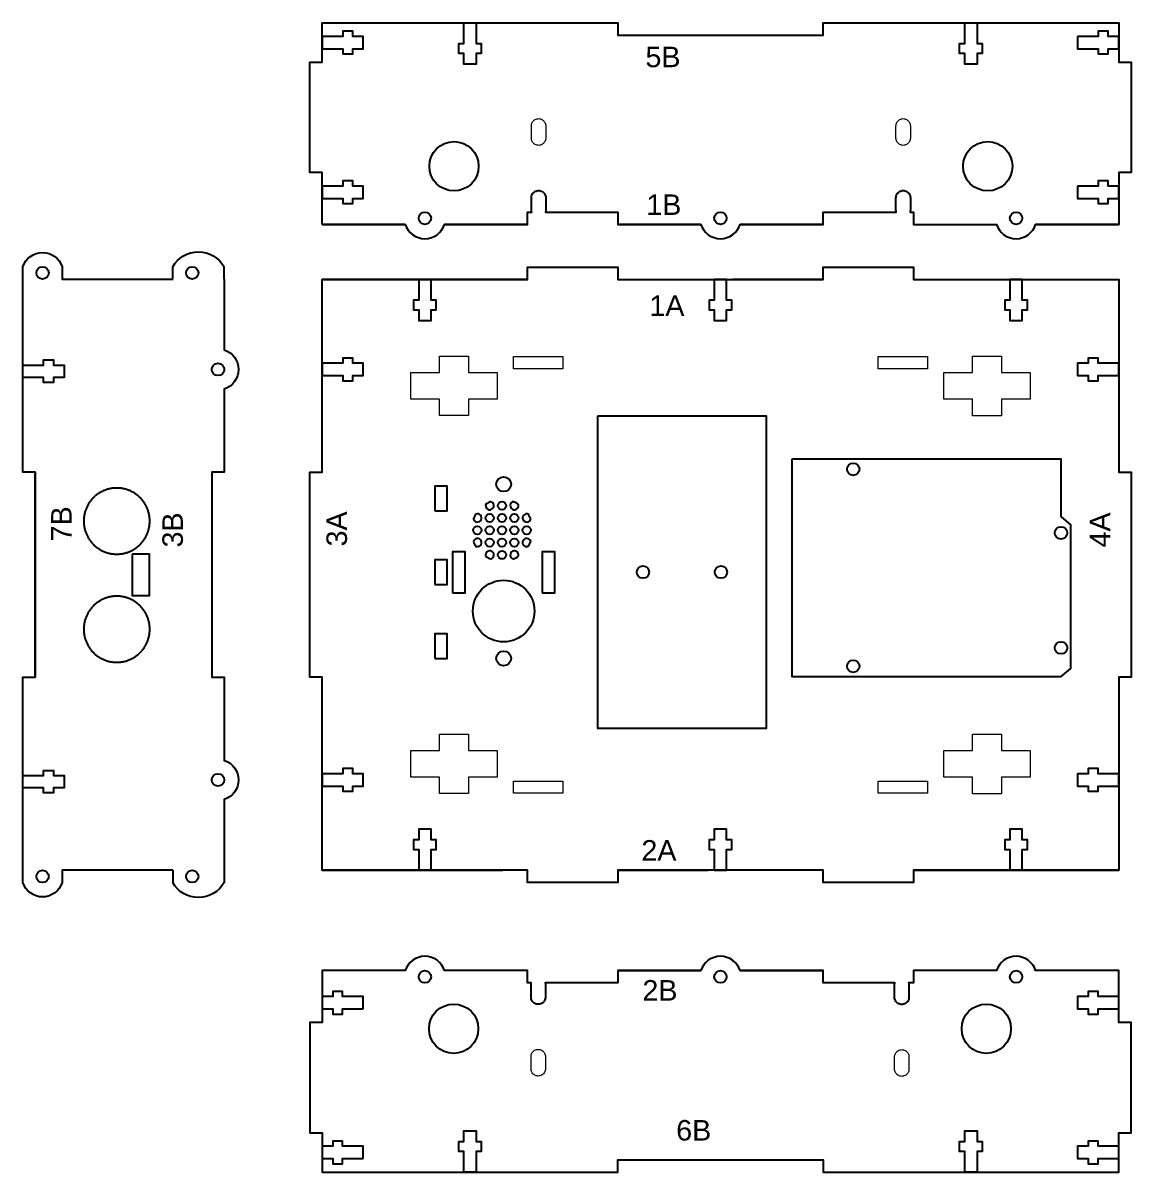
# Model space of a CAD drawing. Header units: millimetres. Extents: x -1479 to 8457, y 1606 to 10461.
# Drawn here: x 2440.1 to 2710, y 1605.5 to 1885.5 of the extents above; entities that cross this region are included whole.
import ezdxf

# ---------------------------------------------------------------- set-up
doc = ezdxf.new("R2010")
doc.units = ezdxf.units.MM
doc.layers.add('Layer 1', color=7, linetype='Continuous')
doc.layers.add('Make2D$visible$lines', color=7, linetype='Continuous', true_color=0x000000)
doc.styles.get("Standard").update_dxf_attribs({"font": 'Arial.ttf'})

msp = doc.modelspace()

# ---------------------------------------------------------------- linework, layer by layer
at = {"color": 240, "true_color": 0xed1f24}
msp.add_line((2605.221, 1836.398), (2584.991, 1836.398), dxfattribs=at)
at = {"color": 242, "true_color": 0xcd2027}
for p, q in [((2476.56, 1823.046), (2476.56, 1826.046)), ((2489.099, 1823.046), (2489.099, 1826.046)), ((2476.56, 1679.046), (2476.56, 1676.046)), ((2489.099, 1679.046), (2489.099, 1676.046))]:
    msp.add_line(p, q, dxfattribs=at)
at = {"color": 240, "true_color": 0xed1f24}
for points in [[(2512.991, 1836.398), (2512.991, 1848.991), (2509.991, 1848.991), (2509.991, 1875.912), (2512.991, 1875.912), (2512.991, 1885.451), (2584.991, 1885.451), (2584.991, 1882.451), (2609.991, 1882.451), (2634.991, 1882.451), (2634.991, 1885.451), (2706.991, 1885.451), (2706.991, 1875.912), (2709.991, 1875.912), (2709.991, 1848.991), (2706.991, 1848.991), (2706.991, 1836.398)], [(2562.991, 1822.992), (2512.991, 1822.992), (2562.991, 1822.992), (2562.991, 1825.992), (2584.991, 1825.992), (2584.991, 1822.992), (2609.991, 1822.992), (2634.991, 1822.992), (2634.991, 1825.992), (2656.991, 1825.992), (2656.991, 1822.992), (2706.991, 1822.992), (2706.991, 1776.046), (2709.991, 1776.046), (2709.991, 1726.046), (2706.991, 1726.046), (2706.991, 1679.046)], [(2512.991, 1679.046), (2512.991, 1679.046), (2512.991, 1726.046), (2509.991, 1726.046), (2509.991, 1776.046), (2512.991, 1776.046), (2512.991, 1822.992), (2512.991, 1822.992)], [(2584.991, 1822.992), (2634.991, 1822.992), (2612.991, 1822.992)], [(2443.099, 1776.046), (2443.099, 1726.046)], [(2540.394, 1766.64), (2543.393, 1766.64), (2543.393, 1772.64), (2540.391, 1772.64), (2540.389, 1766.64)], [(2544.68, 1746.641), (2547.78, 1746.641), (2547.78, 1756.641), (2544.68, 1756.641), (2544.68, 1746.641)], [(2566.58, 1746.641), (2569.68, 1746.641), (2569.68, 1756.641), (2566.58, 1756.641), (2566.58, 1746.641)], [(2540.397, 1748.641), (2543.396, 1748.641), (2543.396, 1754.64), (2540.394, 1754.64), (2540.392, 1748.641)], [(2540.397, 1730.641), (2543.396, 1730.641), (2543.396, 1736.641), (2540.394, 1736.641), (2540.392, 1730.641)], [(2656.991, 1679.046), (2706.991, 1679.046), (2656.991, 1679.046), (2656.991, 1676.046), (2634.991, 1676.046), (2634.991, 1679.046), (2609.991, 1679.046), (2584.991, 1679.046), (2584.991, 1676.046), (2562.991, 1676.046), (2562.991, 1679.046), (2512.991, 1679.046), (2556.991, 1679.046)], [(2634.991, 1679.046), (2584.991, 1679.046), (2606.991, 1679.046)]]:
    msp.add_lwpolyline(points, dxfattribs=at)
for points in [[(2547.491, 1885.451), (2550.491, 1885.451), (2550.491, 1880.422), (2551.741, 1880.422), (2551.741, 1878.022), (2550.491, 1878.022), (2550.491, 1875.451), (2547.491, 1875.451), (2547.491, 1878.022), (2546.241, 1878.022), (2546.241, 1880.422), (2547.491, 1880.422)], [(2669.491, 1885.451), (2672.491, 1885.451), (2672.491, 1880.422), (2673.741, 1880.422), (2673.741, 1878.022), (2672.491, 1878.022), (2672.491, 1875.451), (2669.491, 1875.451), (2669.491, 1878.022), (2668.241, 1878.022), (2668.241, 1880.422), (2669.491, 1880.422)], [(2512.991, 1882.181), (2512.991, 1879.181), (2518.02, 1879.181), (2518.02, 1877.931), (2520.42, 1877.931), (2520.42, 1879.181), (2522.991, 1879.181), (2522.991, 1882.181), (2520.42, 1882.181), (2520.42, 1883.431), (2518.02, 1883.431), (2518.02, 1882.181)], [(2696.991, 1882.181), (2696.991, 1879.181), (2702.02, 1879.181), (2702.02, 1877.931), (2704.42, 1877.931), (2704.42, 1879.181), (2706.991, 1879.181), (2706.991, 1882.181), (2704.42, 1882.181), (2704.42, 1883.431), (2702.02, 1883.431), (2702.02, 1882.181)], [(2512.991, 1845.721), (2512.991, 1842.721), (2518.02, 1842.721), (2518.02, 1841.471), (2520.42, 1841.471), (2520.42, 1842.721), (2522.991, 1842.721), (2522.991, 1845.721), (2520.42, 1845.721), (2520.42, 1846.971), (2518.02, 1846.971), (2518.02, 1845.721)], [(2696.991, 1845.721), (2696.991, 1842.721), (2702.02, 1842.721), (2702.02, 1841.471), (2704.42, 1841.471), (2704.42, 1842.721), (2706.991, 1842.721), (2706.991, 1845.721), (2704.42, 1845.721), (2704.42, 1846.971), (2702.02, 1846.971), (2702.02, 1845.721)], [(2512.991, 1836.398), (2533.221, 1836.398)], [(2634.991, 1836.398), (2614.76, 1836.398)], [(2539.491, 1822.992), (2536.491, 1822.992), (2536.491, 1817.963), (2535.241, 1817.963), (2535.241, 1815.563), (2536.491, 1815.563), (2536.491, 1812.992), (2539.491, 1812.992), (2539.491, 1815.563), (2540.741, 1815.563), (2540.741, 1817.963), (2539.491, 1817.963)], [(2611.491, 1822.992), (2608.491, 1822.992), (2608.491, 1817.963), (2607.241, 1817.963), (2607.241, 1815.563), (2608.491, 1815.563), (2608.491, 1812.992), (2611.491, 1812.992), (2611.491, 1815.563), (2612.741, 1815.563), (2612.741, 1817.963), (2611.491, 1817.963)], [(2683.491, 1822.992), (2680.491, 1822.992), (2680.491, 1817.963), (2679.241, 1817.963), (2679.241, 1815.563), (2680.491, 1815.563), (2680.491, 1812.992), (2683.491, 1812.992), (2683.491, 1815.563), (2684.741, 1815.563), (2684.741, 1817.963), (2683.491, 1817.963)], [(2440.099, 1799.123), (2440.099, 1802.123), (2445.128, 1802.123), (2445.128, 1803.373), (2447.528, 1803.373), (2447.528, 1802.123), (2450.099, 1802.123), (2450.099, 1799.123), (2447.528, 1799.123), (2447.528, 1797.873), (2445.128, 1797.873), (2445.128, 1799.123)], [(2512.991, 1802.546), (2512.991, 1799.546), (2518.02, 1799.546), (2518.02, 1798.296), (2520.42, 1798.296), (2520.42, 1799.546), (2522.991, 1799.546), (2522.991, 1802.546), (2520.42, 1802.546), (2520.42, 1803.796), (2518.02, 1803.796), (2518.02, 1802.546)], [(2706.991, 1799.546), (2706.991, 1802.546), (2701.962, 1802.546), (2701.962, 1803.796), (2699.562, 1803.796), (2699.562, 1802.546), (2696.991, 1802.546), (2696.991, 1799.546), (2699.562, 1799.546), (2699.562, 1798.296), (2701.962, 1798.296), (2701.962, 1799.546)], [(2466.676, 1756.086), (2466.676, 1746.005), (2470.9, 1746.005), (2470.9, 1756.086)], [(2440.099, 1699.123), (2440.099, 1702.123), (2445.128, 1702.123), (2445.128, 1703.373), (2447.528, 1703.373), (2447.528, 1702.123), (2450.099, 1702.123), (2450.099, 1699.123), (2447.528, 1699.123), (2447.528, 1697.873), (2445.128, 1697.873), (2445.128, 1699.123)], [(2512.991, 1702.546), (2512.991, 1699.546), (2518.02, 1699.546), (2518.02, 1698.296), (2520.42, 1698.296), (2520.42, 1699.546), (2522.991, 1699.546), (2522.991, 1702.546), (2520.42, 1702.546), (2520.42, 1703.796), (2518.02, 1703.796), (2518.02, 1702.546)], [(2706.991, 1699.546), (2706.991, 1702.546), (2701.962, 1702.546), (2701.962, 1703.796), (2699.562, 1703.796), (2699.562, 1702.546), (2696.991, 1702.546), (2696.991, 1699.546), (2699.562, 1699.546), (2699.562, 1698.296), (2701.962, 1698.296), (2701.962, 1699.546)], [(2536.491, 1679.046), (2539.491, 1679.046), (2539.491, 1684.075), (2540.741, 1684.075), (2540.741, 1686.475), (2539.491, 1686.475), (2539.491, 1689.046), (2536.491, 1689.046), (2536.491, 1686.475), (2535.241, 1686.475), (2535.241, 1684.075), (2536.491, 1684.075)], [(2608.491, 1679.046), (2611.491, 1679.046), (2611.491, 1684.075), (2612.741, 1684.075), (2612.741, 1686.475), (2611.491, 1686.475), (2611.491, 1689.046), (2608.491, 1689.046), (2608.491, 1686.475), (2607.241, 1686.475), (2607.241, 1684.075), (2608.491, 1684.075)], [(2680.491, 1679.046), (2683.491, 1679.046), (2683.491, 1684.075), (2684.741, 1684.075), (2684.741, 1686.475), (2683.491, 1686.475), (2683.491, 1689.046), (2680.491, 1689.046), (2680.491, 1686.475), (2679.241, 1686.475), (2679.241, 1684.075), (2680.491, 1684.075)], [(2522.991, 1645.263), (2522.991, 1648.263), (2517.962, 1648.263), (2517.962, 1649.513), (2515.562, 1649.513), (2515.562, 1648.263), (2512.991, 1648.263), (2512.991, 1645.263), (2515.562, 1645.263), (2515.562, 1644.013), (2517.962, 1644.013), (2517.962, 1645.263)], [(2706.991, 1645.263), (2706.991, 1648.263), (2701.962, 1648.263), (2701.962, 1649.513), (2699.562, 1649.513), (2699.562, 1648.263), (2696.991, 1648.263), (2696.991, 1645.263), (2699.562, 1645.263), (2699.562, 1644.013), (2701.962, 1644.013), (2701.962, 1645.263)], [(2550.491, 1605.533), (2547.491, 1605.533), (2547.491, 1610.562), (2546.241, 1610.562), (2546.241, 1612.962), (2547.491, 1612.962), (2547.491, 1615.533), (2550.491, 1615.533), (2550.491, 1612.962), (2551.741, 1612.962), (2551.741, 1610.562), (2550.491, 1610.562)], [(2672.491, 1605.533), (2669.491, 1605.533), (2669.491, 1610.562), (2668.241, 1610.562), (2668.241, 1612.962), (2669.491, 1612.962), (2669.491, 1615.533), (2672.491, 1615.533), (2672.491, 1612.962), (2673.741, 1612.962), (2673.741, 1610.562), (2672.491, 1610.562)], [(2522.991, 1608.803), (2522.991, 1611.803), (2517.962, 1611.803), (2517.962, 1613.053), (2515.562, 1613.053), (2515.562, 1611.803), (2512.991, 1611.803), (2512.991, 1608.803), (2515.562, 1608.803), (2515.562, 1607.553), (2517.962, 1607.553), (2517.962, 1608.803)], [(2706.991, 1608.803), (2706.991, 1611.803), (2701.962, 1611.803), (2701.962, 1613.053), (2699.562, 1613.053), (2699.562, 1611.803), (2696.991, 1611.803), (2696.991, 1608.803), (2699.562, 1608.803), (2699.562, 1607.553), (2701.962, 1607.553), (2701.962, 1608.803)]]:
    msp.add_lwpolyline(points, close=True, dxfattribs=at)
for points in [[(2562.991, 1836.398), (2542.76, 1836.398), (2562.991, 1836.398), (2562.991, 1839.398), (2564.02, 1839.398), (2563.997, 1839.467), (2563.961, 1839.678), (2563.926, 1839.89), (2563.926, 1842.889), (2563.961, 1843.1), (2563.997, 1843.312), (2564.067, 1843.524), (2564.138, 1843.7), (2564.244, 1843.876), (2564.385, 1844.053), (2564.526, 1844.194), (2564.702, 1844.335), (2564.879, 1844.441), (2565.09, 1844.511), (2565.267, 1844.582), (2565.478, 1844.617), (2565.69, 1844.653), (2565.902, 1844.617), (2566.113, 1844.582), (2566.325, 1844.511), (2566.501, 1844.441), (2566.678, 1844.335), (2566.854, 1844.194), (2566.995, 1844.053), (2567.136, 1843.876), (2567.242, 1843.7), (2567.313, 1843.524), (2567.383, 1843.312), (2567.419, 1843.1), (2567.454, 1842.889), (2567.454, 1839.89), (2567.419, 1839.678), (2567.383, 1839.467), (2567.36, 1839.398), (2584.991, 1839.398), (2584.991, 1836.398), (2605.221, 1836.398, 0.7337994), (2614.76, 1836.398), (2634.991, 1836.398), (2634.991, 1839.398), (2652.82, 1839.398), (2652.797, 1839.467), (2652.761, 1839.678), (2652.726, 1839.89), (2652.726, 1842.889), (2652.761, 1843.1), (2652.797, 1843.312), (2652.867, 1843.524), (2652.938, 1843.7), (2653.044, 1843.876), (2653.185, 1844.053), (2653.326, 1844.194), (2653.502, 1844.335), (2653.679, 1844.441), (2653.89, 1844.511), (2654.067, 1844.582), (2654.278, 1844.617), (2654.49, 1844.653), (2654.702, 1844.617), (2654.913, 1844.582), (2655.125, 1844.511), (2655.301, 1844.441), (2655.478, 1844.335), (2655.654, 1844.194), (2655.795, 1844.053), (2655.936, 1843.876), (2656.042, 1843.7), (2656.113, 1843.524), (2656.183, 1843.312), (2656.219, 1843.1), (2656.254, 1842.889), (2656.254, 1839.89), (2656.219, 1839.678), (2656.183, 1839.467), (2656.16, 1839.398), (2656.991, 1839.398), (2656.991, 1836.398), (2677.221, 1836.398)], [(2662.991, 1836.398), (2677.221, 1836.398, 0.7337994), (2686.76, 1836.398), (2706.991, 1836.398), (2686.76, 1836.398)], [(2476.56, 1679.046), (2449.639, 1679.046), (2449.639, 1676.046, -0.7337994), (2440.099, 1676.046), (2440.099, 1676.046), (2440.099, 1726.046), (2443.099, 1726.046), (2443.099, 1776.046), (2440.099, 1776.046), (2440.099, 1826.046), (2440.099, 1826.046, -0.7337994), (2449.639, 1826.046), (2449.639, 1823.046), (2476.56, 1823.046)], [(2476.56, 1826.046, -0.5834312), (2489.099, 1826.046)], [(2489.099, 1823.046), (2489.099, 1805.815, -0.7337994), (2489.099, 1796.276), (2489.099, 1776.046), (2486.099, 1776.046), (2486.099, 1726.046), (2489.099, 1726.046), (2489.099, 1705.815, -0.7337994), (2489.099, 1696.276), (2489.099, 1679.046)], [(2489.099, 1676.046, -0.5834312), (2476.56, 1676.046)], [(2614.76, 1654.586, 0.7337994), (2605.221, 1654.586), (2584.991, 1654.586), (2605.221, 1654.586), (2584.991, 1654.586), (2584.991, 1651.586), (2567.297, 1651.586), (2567.302, 1651.574), (2567.337, 1651.362), (2567.372, 1651.15), (2567.372, 1648.152), (2567.337, 1647.94), (2567.302, 1647.728), (2567.231, 1647.517), (2567.161, 1647.34), (2567.055, 1647.164), (2566.914, 1646.988), (2566.772, 1646.846), (2566.596, 1646.705), (2566.42, 1646.599), (2566.208, 1646.529), (2566.032, 1646.458), (2565.82, 1646.423), (2565.608, 1646.388), (2565.397, 1646.423), (2565.185, 1646.458), (2564.973, 1646.529), (2564.797, 1646.599), (2564.621, 1646.705), (2564.444, 1646.846), (2564.303, 1646.988), (2564.162, 1647.164), (2564.056, 1647.34), (2563.986, 1647.517), (2563.915, 1647.728), (2563.88, 1647.94), (2563.844, 1648.152), (2563.844, 1651.15), (2563.88, 1651.362), (2563.915, 1651.574), (2563.919, 1651.586), (2562.991, 1651.586), (2562.991, 1654.586), (2542.76, 1654.586, 0.7337994), (2533.221, 1654.586), (2512.991, 1654.586), (2512.991, 1641.994), (2509.991, 1641.994), (2509.991, 1615.072), (2512.991, 1615.072), (2512.991, 1605.533), (2584.991, 1605.533), (2584.991, 1608.533), (2609.991, 1608.533), (2634.991, 1608.533), (2634.991, 1605.533), (2706.991, 1605.533), (2706.991, 1615.072), (2709.991, 1615.072), (2709.991, 1641.994), (2706.991, 1641.994), (2706.991, 1654.586), (2686.76, 1654.586, 0.7337994), (2677.221, 1654.586), (2656.991, 1654.586), (2656.991, 1651.586), (2655.816, 1651.586), (2655.839, 1651.517), (2655.874, 1651.306), (2655.91, 1651.094), (2655.91, 1648.095), (2655.874, 1647.884), (2655.839, 1647.672), (2655.769, 1647.46), (2655.698, 1647.284), (2655.592, 1647.108), (2655.451, 1646.931), (2655.31, 1646.79), (2655.134, 1646.649), (2654.957, 1646.543), (2654.746, 1646.473), (2654.569, 1646.402), (2654.357, 1646.367), (2654.146, 1646.331), (2653.934, 1646.367), (2653.722, 1646.402), (2653.511, 1646.473), (2653.334, 1646.543), (2653.158, 1646.649), (2652.982, 1646.79), (2652.84, 1646.931), (2652.699, 1647.108), (2652.594, 1647.284), (2652.523, 1647.46), (2652.452, 1647.672), (2652.417, 1647.884), (2652.382, 1648.095), (2652.382, 1651.094), (2652.417, 1651.306), (2652.452, 1651.517), (2652.475, 1651.586), (2634.991, 1651.586), (2634.991, 1654.586), (2614.76, 1654.586), (2634.991, 1654.586)]]:
    msp.add_lwpolyline(points, format="xyb", dxfattribs=at)
at = {"color": 5}
for points in [[(2580.018, 1789.676), (2580.018, 1713.676), (2621.218, 1713.676), (2621.218, 1789.676), (2580.018, 1789.676)], [(2627.337, 1779.231), (2627.337, 1726.231), (2692.937, 1726.231), (2695.337, 1728.231), (2695.337, 1763.231), (2692.937, 1765.231), (2692.937, 1779.231), (2627.337, 1779.231)]]:
    msp.add_lwpolyline(points, dxfattribs=at)
at = {"color": 240, "linetype": 'ByBlock', "true_color": 0xed1f24}
for points in [[(2554.027, 1768.845, 0.0430951), (2552.873, 1768.268, 2.7339008)], [(2560.711, 1768.268, 0.0430951), (2559.557, 1768.845, 2.7339008)], [(2550.397, 1765.792, 0.0430951), (2549.82, 1764.637, 2.7339008)], [(2563.764, 1764.637, 0.0430951), (2563.187, 1765.792, 2.7339008)], [(2549.82, 1759.108, 0.0430951), (2550.397, 1757.954, 2.7339008)], [(2563.187, 1757.954, 0.0430951), (2563.764, 1759.108, 2.7339008)], [(2552.873, 1755.478, 0.0430951), (2554.027, 1754.901, 2.7339008)], [(2559.557, 1754.901, 0.0430951), (2560.711, 1755.478, 2.7339008)]]:
    msp.add_lwpolyline(points, format="xyb", close=True, dxfattribs=at)
at = {"color": 242, "true_color": 0xcd2027}
for centre in [(2545.091, 1850.548), (2675.091, 1850.548), (2545.008, 1640.436), (2674.745, 1640.436)]:
    msp.add_circle(centre, 6, dxfattribs=at)
at = {"color": 240, "true_color": 0xed1f24}
for centre, radius in [((2537.991, 1837.898), 1.5), ((2609.991, 1837.898), 1.5), ((2681.991, 1837.898), 1.5), ((2444.869, 1824.546), 1.5), ((2481.33, 1824.546), 1.5), ((2487.599, 1801.046), 1.5), ((2642.337, 1776.731), 1.5), ((2557.18, 1773.088), 1.8), ((2556.792, 1767.873), 1), ((2553.792, 1764.873), 1), ((2556.792, 1764.873), 1), ((2559.792, 1764.873), 1), ((2550.792, 1761.873), 1), ((2553.792, 1761.873), 1), ((2556.792, 1761.873), 1), ((2559.792, 1761.873), 1), ((2562.792, 1761.873), 1), ((2692.937, 1761.231), 1.5), ((2553.792, 1758.873), 1), ((2556.792, 1758.873), 1), ((2559.792, 1758.873), 1), ((2556.792, 1755.873), 1), ((2591.118, 1751.676), 1.5), ((2610.118, 1751.676), 1.5), ((2692.937, 1733.231), 1.5), ((2557.18, 1730.656), 1.8), ((2642.337, 1728.731), 1.5), ((2487.599, 1701.046), 1.5), ((2444.869, 1677.546), 1.5), ((2481.33, 1677.546), 1.5), ((2537.991, 1653.086), 1.5), ((2609.991, 1653.086), 1.5), ((2681.991, 1653.086), 1.5)]:
    msp.add_circle(centre, radius, dxfattribs=at)
at = {"color": 240, "linetype": 'ByBlock', "true_color": 0xed1f24}
msp.add_circle((2557.18, 1742.191), 7.5, dxfattribs=at)
at = {"color": 240, "true_color": 0xed1f24}
msp.add_arc((2537.991, 1837.898), 5, 197.4576, 342.5424, dxfattribs=at)
at = {"layer": 'Layer 1', "color": 240, "lineweight": 0, "true_color": 0xed1f24}
for points in [[(2565.902, 1862.115), (2566.114, 1862.08), (2566.325, 1862.009), (2566.502, 1861.939), (2566.678, 1861.833), (2566.855, 1861.692), (2566.996, 1861.551), (2567.137, 1861.374), (2567.243, 1861.198), (2567.313, 1861.021), (2567.384, 1860.81), (2567.419, 1860.598), (2567.454, 1860.386), (2567.454, 1857.388), (2567.419, 1857.176), (2567.384, 1856.965), (2567.313, 1856.753), (2567.243, 1856.576), (2567.137, 1856.4), (2566.996, 1856.224), (2566.855, 1856.083), (2566.678, 1855.941), (2566.502, 1855.836), (2566.325, 1855.765), (2566.114, 1855.695), (2565.902, 1855.659), (2565.69, 1855.624), (2565.479, 1855.659), (2565.267, 1855.695), (2565.091, 1855.765), (2564.879, 1855.836), (2564.703, 1855.941), (2564.526, 1856.083), (2564.385, 1856.224), (2564.244, 1856.4), (2564.138, 1856.576), (2564.068, 1856.753), (2563.997, 1856.965), (2563.962, 1857.176), (2563.926, 1857.388), (2563.926, 1860.386), (2563.962, 1860.598), (2563.997, 1860.81), (2564.068, 1861.021), (2564.138, 1861.198), (2564.244, 1861.374), (2564.385, 1861.551), (2564.526, 1861.692), (2564.703, 1861.833), (2564.879, 1861.939), (2565.091, 1862.009), (2565.267, 1862.08), (2565.479, 1862.115), (2565.69, 1862.15), (2565.902, 1862.115)], [(2654.702, 1862.115), (2654.914, 1862.08), (2655.125, 1862.009), (2655.302, 1861.939), (2655.478, 1861.833), (2655.655, 1861.692), (2655.796, 1861.551), (2655.937, 1861.374), (2656.043, 1861.198), (2656.113, 1861.021), (2656.184, 1860.81), (2656.219, 1860.598), (2656.254, 1860.386), (2656.254, 1857.388), (2656.219, 1857.176), (2656.184, 1856.965), (2656.113, 1856.753), (2656.043, 1856.576), (2655.937, 1856.4), (2655.796, 1856.224), (2655.655, 1856.083), (2655.478, 1855.941), (2655.302, 1855.836), (2655.125, 1855.765), (2654.914, 1855.695), (2654.702, 1855.659), (2654.49, 1855.624), (2654.279, 1855.659), (2654.067, 1855.695), (2653.891, 1855.765), (2653.679, 1855.836), (2653.503, 1855.941), (2653.326, 1856.083), (2653.185, 1856.224), (2653.044, 1856.4), (2652.938, 1856.576), (2652.868, 1856.753), (2652.797, 1856.965), (2652.762, 1857.176), (2652.726, 1857.388), (2652.726, 1860.386), (2652.762, 1860.598), (2652.797, 1860.81), (2652.868, 1861.021), (2652.938, 1861.198), (2653.044, 1861.374), (2653.185, 1861.551), (2653.326, 1861.692), (2653.503, 1861.833), (2653.679, 1861.939), (2653.891, 1862.009), (2654.067, 1862.08), (2654.279, 1862.115), (2654.49, 1862.15), (2654.702, 1862.115)], [(2534.581, 1800.276), (2541.566, 1800.276), (2541.566, 1804.298), (2548.586, 1804.298), (2548.586, 1800.276), (2555.571, 1800.276), (2555.571, 1793.785), (2548.586, 1793.785), (2548.586, 1789.799), (2541.566, 1789.799), (2541.566, 1793.785), (2534.581, 1793.785), (2534.581, 1800.276)], [(2559.558, 1804.192), (2571.587, 1804.192), (2571.587, 1801.194), (2559.558, 1801.194), (2559.558, 1804.192)], [(2660.424, 1801.194), (2648.394, 1801.194), (2648.394, 1804.192), (2660.424, 1804.192), (2660.424, 1801.194)], [(2685.4, 1793.785), (2678.415, 1793.785), (2678.415, 1789.764), (2671.395, 1789.764), (2671.395, 1793.785), (2664.41, 1793.785), (2664.41, 1800.276), (2671.395, 1800.276), (2671.395, 1804.263), (2678.415, 1804.263), (2678.415, 1800.276), (2685.4, 1800.276), (2685.4, 1793.785)], [(2534.581, 1708.196), (2541.566, 1708.196), (2541.566, 1712.218), (2548.586, 1712.218), (2548.586, 1708.196), (2555.571, 1708.196), (2555.571, 1701.705), (2548.586, 1701.705), (2548.586, 1697.719), (2541.566, 1697.719), (2541.566, 1701.705), (2534.581, 1701.705), (2534.581, 1708.196)], [(2685.4, 1701.705), (2678.415, 1701.705), (2678.415, 1697.684), (2671.395, 1697.684), (2671.395, 1701.705), (2664.41, 1701.705), (2664.41, 1708.196), (2671.395, 1708.196), (2671.395, 1712.183), (2678.415, 1712.183), (2678.415, 1708.196), (2685.4, 1708.196), (2685.4, 1701.705)], [(2559.558, 1700.788), (2571.587, 1700.788), (2571.587, 1697.789), (2559.558, 1697.789), (2559.558, 1700.788)], [(2660.424, 1697.789), (2648.394, 1697.789), (2648.394, 1700.788), (2660.424, 1700.788), (2660.424, 1697.789)], [(2565.396, 1628.925), (2565.185, 1628.961), (2564.973, 1629.031), (2564.797, 1629.102), (2564.62, 1629.208), (2564.444, 1629.349), (2564.303, 1629.49), (2564.162, 1629.666), (2564.056, 1629.843), (2563.985, 1630.019), (2563.915, 1630.231), (2563.879, 1630.442), (2563.844, 1630.654), (2563.844, 1633.653), (2563.879, 1633.864), (2563.915, 1634.076), (2563.985, 1634.288), (2564.056, 1634.464), (2564.162, 1634.64), (2564.303, 1634.817), (2564.444, 1634.958), (2564.62, 1635.099), (2564.797, 1635.205), (2564.973, 1635.275), (2565.185, 1635.346), (2565.396, 1635.381), (2565.608, 1635.416), (2565.82, 1635.381), (2566.031, 1635.346), (2566.208, 1635.275), (2566.419, 1635.205), (2566.596, 1635.099), (2566.772, 1634.958), (2566.913, 1634.817), (2567.054, 1634.64), (2567.16, 1634.464), (2567.231, 1634.288), (2567.301, 1634.076), (2567.337, 1633.864), (2567.372, 1633.653), (2567.372, 1630.654), (2567.337, 1630.442), (2567.301, 1630.231), (2567.231, 1630.019), (2567.16, 1629.843), (2567.054, 1629.666), (2566.913, 1629.49), (2566.772, 1629.349), (2566.596, 1629.208), (2566.419, 1629.102), (2566.208, 1629.031), (2566.031, 1628.961), (2565.82, 1628.925), (2565.608, 1628.89), (2565.396, 1628.925)], [(2653.934, 1628.869), (2653.722, 1628.904), (2653.511, 1628.975), (2653.334, 1629.045), (2653.158, 1629.151), (2652.981, 1629.292), (2652.84, 1629.433), (2652.699, 1629.61), (2652.593, 1629.786), (2652.523, 1629.963), (2652.452, 1630.174), (2652.417, 1630.386), (2652.382, 1630.598), (2652.382, 1633.596), (2652.417, 1633.808), (2652.452, 1634.02), (2652.523, 1634.231), (2652.593, 1634.408), (2652.699, 1634.584), (2652.84, 1634.76), (2652.981, 1634.901), (2653.158, 1635.043), (2653.334, 1635.148), (2653.511, 1635.219), (2653.722, 1635.29), (2653.934, 1635.325), (2654.146, 1635.36), (2654.357, 1635.325), (2654.569, 1635.29), (2654.745, 1635.219), (2654.957, 1635.148), (2655.133, 1635.043), (2655.31, 1634.901), (2655.451, 1634.76), (2655.592, 1634.584), (2655.698, 1634.408), (2655.768, 1634.231), (2655.839, 1634.02), (2655.874, 1633.808), (2655.909, 1633.596), (2655.909, 1630.598), (2655.874, 1630.386), (2655.839, 1630.174), (2655.768, 1629.963), (2655.698, 1629.786), (2655.592, 1629.61), (2655.451, 1629.433), (2655.31, 1629.292), (2655.133, 1629.151), (2654.957, 1629.045), (2654.745, 1628.975), (2654.569, 1628.904), (2654.357, 1628.869), (2654.146, 1628.834), (2653.934, 1628.869)]]:
    msp.add_lwpolyline(points, dxfattribs=at)
at = {"layer": 'Make2D$visible$lines', "color": 240, "true_color": 0xed1f24}
for points in [[(2462.939, 1756.061), (2463.118, 1756.063), (2463.298, 1756.069), (2463.479, 1756.079), (2463.662, 1756.094), (2463.846, 1756.113), (2464.031, 1756.136), (2464.217, 1756.163), (2464.404, 1756.196), (2464.591, 1756.233), (2464.778, 1756.274), (2464.966, 1756.321), (2465.154, 1756.372), (2465.342, 1756.428), (2465.529, 1756.489), (2465.716, 1756.555), (2465.902, 1756.627), (2466.087, 1756.703), (2466.272, 1756.784), (2466.455, 1756.87), (2466.636, 1756.961), (2466.816, 1757.057), (2466.994, 1757.157), (2467.17, 1757.263), (2467.344, 1757.374), (2467.515, 1757.489), (2467.684, 1757.609), (2467.85, 1757.733), (2468.013, 1757.862), (2468.173, 1757.995), (2468.329, 1758.132), (2468.482, 1758.274), (2468.631, 1758.419), (2468.777, 1758.568), (2468.918, 1758.721), (2469.055, 1758.878), (2469.189, 1759.037), (2469.317, 1759.2), (2469.442, 1759.366), (2469.562, 1759.535), (2469.677, 1759.706), (2469.787, 1759.88), (2469.893, 1760.056), (2469.994, 1760.234), (2470.09, 1760.414), (2470.181, 1760.596), (2470.267, 1760.779), (2470.348, 1760.963), (2470.424, 1761.148), (2470.495, 1761.334), (2470.561, 1761.521), (2470.622, 1761.709), (2470.678, 1761.896), (2470.73, 1762.084), (2470.776, 1762.272), (2470.818, 1762.459), (2470.855, 1762.647), (2470.887, 1762.833), (2470.915, 1763.019), (2470.938, 1763.204), (2470.956, 1763.388), (2470.971, 1763.571), (2470.981, 1763.752), (2470.987, 1763.933), (2470.989, 1764.111), (2470.987, 1764.29), (2470.981, 1764.47), (2470.971, 1764.652), (2470.956, 1764.835), (2470.938, 1765.019), (2470.915, 1765.204), (2470.887, 1765.39), (2470.855, 1765.576), (2470.818, 1765.763), (2470.776, 1765.951), (2470.73, 1766.139), (2470.678, 1766.326), (2470.622, 1766.514), (2470.561, 1766.701), (2470.495, 1766.888), (2470.424, 1767.074), (2470.348, 1767.26), (2470.267, 1767.444), (2470.181, 1767.627), (2470.09, 1767.809), (2469.994, 1767.989), (2469.893, 1768.167), (2469.787, 1768.343), (2469.677, 1768.516), (2469.562, 1768.688), (2469.442, 1768.856), (2469.317, 1769.022), (2469.189, 1769.185), (2469.055, 1769.345), (2468.918, 1769.501), (2468.777, 1769.654), (2468.631, 1769.804), (2468.482, 1769.949), (2468.329, 1770.09), (2468.173, 1770.228), (2468.013, 1770.361), (2467.85, 1770.49), (2467.684, 1770.614), (2467.515, 1770.734), (2467.344, 1770.849), (2467.17, 1770.96), (2466.994, 1771.065), (2466.816, 1771.166), (2466.636, 1771.262), (2466.455, 1771.353), (2466.272, 1771.439), (2466.087, 1771.52), (2465.902, 1771.596), (2465.716, 1771.667), (2465.529, 1771.733), (2465.342, 1771.794), (2465.154, 1771.851), (2464.966, 1771.902), (2464.778, 1771.948), (2464.591, 1771.99), (2464.404, 1772.027), (2464.217, 1772.059), (2464.031, 1772.087), (2463.846, 1772.11), (2463.662, 1772.129), (2463.479, 1772.143), (2463.298, 1772.153), (2463.118, 1772.159), (2462.939, 1772.161), (2462.76, 1772.159), (2462.58, 1772.153), (2462.399, 1772.143), (2462.216, 1772.129), (2462.032, 1772.11), (2461.847, 1772.087), (2461.661, 1772.059), (2461.474, 1772.027), (2461.287, 1771.99), (2461.1, 1771.948), (2460.912, 1771.902), (2460.724, 1771.851), (2460.536, 1771.794), (2460.349, 1771.733), (2460.162, 1771.667), (2459.976, 1771.596), (2459.791, 1771.52), (2459.606, 1771.439), (2459.423, 1771.353), (2459.242, 1771.262), (2459.062, 1771.166), (2458.884, 1771.065), (2458.708, 1770.96), (2458.534, 1770.849), (2458.363, 1770.734), (2458.194, 1770.614), (2458.028, 1770.49), (2457.865, 1770.361), (2457.705, 1770.228), (2457.549, 1770.09), (2457.396, 1769.949), (2457.247, 1769.804), (2457.101, 1769.654), (2456.96, 1769.501), (2456.823, 1769.345), (2456.689, 1769.185), (2456.561, 1769.022), (2456.436, 1768.856), (2456.316, 1768.688), (2456.201, 1768.516), (2456.091, 1768.343), (2455.985, 1768.167), (2455.884, 1767.989), (2455.788, 1767.809), (2455.697, 1767.627), (2455.611, 1767.444), (2455.53, 1767.26), (2455.454, 1767.074), (2455.383, 1766.888), (2455.317, 1766.701), (2455.256, 1766.514), (2455.2, 1766.326), (2455.148, 1766.139), (2455.102, 1765.951), (2455.06, 1765.763), (2455.023, 1765.576), (2454.991, 1765.39), (2454.963, 1765.204), (2454.94, 1765.019), (2454.922, 1764.835), (2454.907, 1764.652), (2454.897, 1764.47), (2454.891, 1764.29), (2454.889, 1764.111), (2454.891, 1763.933), (2454.897, 1763.752), (2454.907, 1763.571), (2454.922, 1763.388), (2454.94, 1763.204), (2454.963, 1763.019), (2454.991, 1762.833), (2455.023, 1762.647), (2455.06, 1762.459), (2455.102, 1762.272), (2455.148, 1762.084), (2455.2, 1761.896), (2455.256, 1761.709), (2455.317, 1761.521), (2455.383, 1761.334), (2455.454, 1761.148), (2455.53, 1760.963), (2455.611, 1760.779), (2455.697, 1760.596), (2455.788, 1760.414), (2455.884, 1760.234), (2455.985, 1760.056), (2456.091, 1759.88), (2456.201, 1759.706), (2456.316, 1759.535), (2456.436, 1759.366), (2456.561, 1759.2), (2456.689, 1759.037), (2456.823, 1758.878), (2456.96, 1758.721), (2457.101, 1758.568), (2457.247, 1758.419), (2457.396, 1758.274), (2457.549, 1758.132), (2457.705, 1757.995), (2457.865, 1757.862), (2458.028, 1757.733), (2458.194, 1757.609), (2458.363, 1757.489), (2458.534, 1757.374), (2458.708, 1757.263), (2458.884, 1757.157), (2459.062, 1757.057), (2459.242, 1756.961), (2459.423, 1756.87), (2459.606, 1756.784), (2459.791, 1756.703), (2459.976, 1756.627), (2460.162, 1756.555), (2460.349, 1756.489), (2460.536, 1756.428), (2460.724, 1756.372), (2460.912, 1756.321), (2461.1, 1756.274), (2461.287, 1756.233), (2461.474, 1756.196), (2461.661, 1756.163), (2461.847, 1756.136), (2462.032, 1756.113), (2462.216, 1756.094), (2462.399, 1756.079), (2462.58, 1756.069), (2462.76, 1756.063)], [(2462.939, 1729.711), (2463.118, 1729.713), (2463.298, 1729.719), (2463.479, 1729.729), (2463.662, 1729.744), (2463.846, 1729.763), (2464.031, 1729.786), (2464.217, 1729.813), (2464.404, 1729.846), (2464.591, 1729.883), (2464.778, 1729.924), (2464.966, 1729.971), (2465.154, 1730.022), (2465.342, 1730.078), (2465.529, 1730.139), (2465.716, 1730.205), (2465.902, 1730.277), (2466.087, 1730.353), (2466.272, 1730.434), (2466.455, 1730.52), (2466.636, 1730.611), (2466.816, 1730.707), (2466.994, 1730.807), (2467.17, 1730.913), (2467.344, 1731.024), (2467.515, 1731.139), (2467.684, 1731.259), (2467.85, 1731.383), (2468.013, 1731.512), (2468.173, 1731.645), (2468.329, 1731.782), (2468.482, 1731.924), (2468.631, 1732.069), (2468.777, 1732.218), (2468.918, 1732.371), (2469.055, 1732.528), (2469.189, 1732.687), (2469.317, 1732.85), (2469.442, 1733.016), (2469.562, 1733.185), (2469.677, 1733.356), (2469.787, 1733.53), (2469.893, 1733.706), (2469.994, 1733.884), (2470.09, 1734.064), (2470.181, 1734.246), (2470.267, 1734.429), (2470.348, 1734.613), (2470.424, 1734.798), (2470.495, 1734.984), (2470.561, 1735.171), (2470.622, 1735.359), (2470.678, 1735.546), (2470.73, 1735.734), (2470.776, 1735.922), (2470.818, 1736.109), (2470.855, 1736.297), (2470.887, 1736.483), (2470.915, 1736.669), (2470.938, 1736.854), (2470.956, 1737.038), (2470.971, 1737.221), (2470.981, 1737.402), (2470.987, 1737.583), (2470.989, 1737.761), (2470.987, 1737.94), (2470.981, 1738.12), (2470.971, 1738.302), (2470.956, 1738.485), (2470.938, 1738.669), (2470.915, 1738.854), (2470.887, 1739.04), (2470.855, 1739.226), (2470.818, 1739.413), (2470.776, 1739.601), (2470.73, 1739.789), (2470.678, 1739.976), (2470.622, 1740.164), (2470.561, 1740.351), (2470.495, 1740.538), (2470.424, 1740.724), (2470.348, 1740.91), (2470.267, 1741.094), (2470.181, 1741.277), (2470.09, 1741.459), (2469.994, 1741.639), (2469.893, 1741.817), (2469.787, 1741.993), (2469.677, 1742.166), (2469.562, 1742.338), (2469.442, 1742.506), (2469.317, 1742.672), (2469.189, 1742.835), (2469.055, 1742.995), (2468.918, 1743.151), (2468.777, 1743.304), (2468.631, 1743.454), (2468.482, 1743.599), (2468.329, 1743.74), (2468.173, 1743.878), (2468.013, 1744.011), (2467.85, 1744.14), (2467.684, 1744.264), (2467.515, 1744.384), (2467.344, 1744.499), (2467.17, 1744.61), (2466.994, 1744.715), (2466.816, 1744.816), (2466.636, 1744.912), (2466.455, 1745.003), (2466.272, 1745.089), (2466.087, 1745.17), (2465.902, 1745.246), (2465.716, 1745.317), (2465.529, 1745.383), (2465.342, 1745.444), (2465.154, 1745.501), (2464.966, 1745.552), (2464.778, 1745.598), (2464.591, 1745.64), (2464.404, 1745.677), (2464.217, 1745.709), (2464.031, 1745.737), (2463.846, 1745.76), (2463.662, 1745.779), (2463.479, 1745.793), (2463.298, 1745.803), (2463.118, 1745.809), (2462.939, 1745.811), (2462.76, 1745.809), (2462.58, 1745.803), (2462.399, 1745.793), (2462.216, 1745.779), (2462.032, 1745.76), (2461.847, 1745.737), (2461.661, 1745.709), (2461.474, 1745.677), (2461.287, 1745.64), (2461.1, 1745.598), (2460.912, 1745.552), (2460.724, 1745.501), (2460.536, 1745.444), (2460.349, 1745.383), (2460.162, 1745.317), (2459.976, 1745.246), (2459.791, 1745.17), (2459.606, 1745.089), (2459.423, 1745.003), (2459.242, 1744.912), (2459.062, 1744.816), (2458.884, 1744.715), (2458.708, 1744.61), (2458.534, 1744.499), (2458.363, 1744.384), (2458.194, 1744.264), (2458.028, 1744.14), (2457.865, 1744.011), (2457.705, 1743.878), (2457.549, 1743.74), (2457.396, 1743.599), (2457.247, 1743.454), (2457.101, 1743.304), (2456.96, 1743.151), (2456.823, 1742.995), (2456.689, 1742.835), (2456.561, 1742.672), (2456.436, 1742.506), (2456.316, 1742.338), (2456.201, 1742.166), (2456.091, 1741.993), (2455.985, 1741.817), (2455.884, 1741.639), (2455.788, 1741.459), (2455.697, 1741.277), (2455.611, 1741.094), (2455.53, 1740.91), (2455.454, 1740.724), (2455.383, 1740.538), (2455.317, 1740.351), (2455.256, 1740.164), (2455.2, 1739.976), (2455.148, 1739.789), (2455.102, 1739.601), (2455.06, 1739.413), (2455.023, 1739.226), (2454.991, 1739.04), (2454.963, 1738.854), (2454.94, 1738.669), (2454.922, 1738.485), (2454.907, 1738.302), (2454.897, 1738.12), (2454.891, 1737.94), (2454.889, 1737.761), (2454.891, 1737.583), (2454.897, 1737.402), (2454.907, 1737.221), (2454.922, 1737.038), (2454.94, 1736.854), (2454.963, 1736.669), (2454.991, 1736.483), (2455.023, 1736.297), (2455.06, 1736.109), (2455.102, 1735.922), (2455.148, 1735.734), (2455.2, 1735.546), (2455.256, 1735.359), (2455.317, 1735.171), (2455.383, 1734.984), (2455.454, 1734.798), (2455.53, 1734.613), (2455.611, 1734.429), (2455.697, 1734.246), (2455.788, 1734.064), (2455.884, 1733.884), (2455.985, 1733.706), (2456.091, 1733.53), (2456.201, 1733.356), (2456.316, 1733.185), (2456.436, 1733.016), (2456.561, 1732.85), (2456.689, 1732.687), (2456.823, 1732.528), (2456.96, 1732.371), (2457.101, 1732.218), (2457.247, 1732.069), (2457.396, 1731.924), (2457.549, 1731.782), (2457.705, 1731.645), (2457.865, 1731.512), (2458.028, 1731.383), (2458.194, 1731.259), (2458.363, 1731.139), (2458.534, 1731.024), (2458.708, 1730.913), (2458.884, 1730.807), (2459.062, 1730.707), (2459.242, 1730.611), (2459.423, 1730.52), (2459.606, 1730.434), (2459.791, 1730.353), (2459.976, 1730.277), (2460.162, 1730.205), (2460.349, 1730.139), (2460.536, 1730.078), (2460.724, 1730.022), (2460.912, 1729.971), (2461.1, 1729.924), (2461.287, 1729.883), (2461.474, 1729.846), (2461.661, 1729.813), (2461.847, 1729.786), (2462.032, 1729.763), (2462.216, 1729.744), (2462.399, 1729.729), (2462.58, 1729.719), (2462.76, 1729.713)]]:
    msp.add_lwpolyline(points, close=True, dxfattribs=at)

# ---------------------------------------------------------------- texts
at = {"color": 5, "char_height": 5, "attachment_point": 1}
for s, insert in [('5B', (2591.724, 1879.683)), ('1B', (2591.926, 1843.687)), ('1A', (2592.68, 1819.097)), ('2A', (2590.729, 1686.387)), ('2B', (2590.984, 1652.288)), ('6B', (2599.208, 1618.198))]:
    msp.add_mtext_dynamic_manual_height_columns(s, width=24.59582, gutter_width=12.5, heights=[0], dxfattribs=dict(at, insert=insert))
at = {"color": 5, "char_height": 5, "attachment_point": 1, "rotation": 90}
for s, insert in [('7B', (2446.947, 1759.17)), ('3A', (2514.019, 1757.93)), ('3B', (2474.048, 1757.675)), ('4A', (2699.944, 1757.675))]:
    msp.add_mtext_dynamic_manual_height_columns(s, width=24.59582, gutter_width=12.5, heights=[0], dxfattribs=dict(at, insert=insert))

doc.saveas('drawing.dxf')
